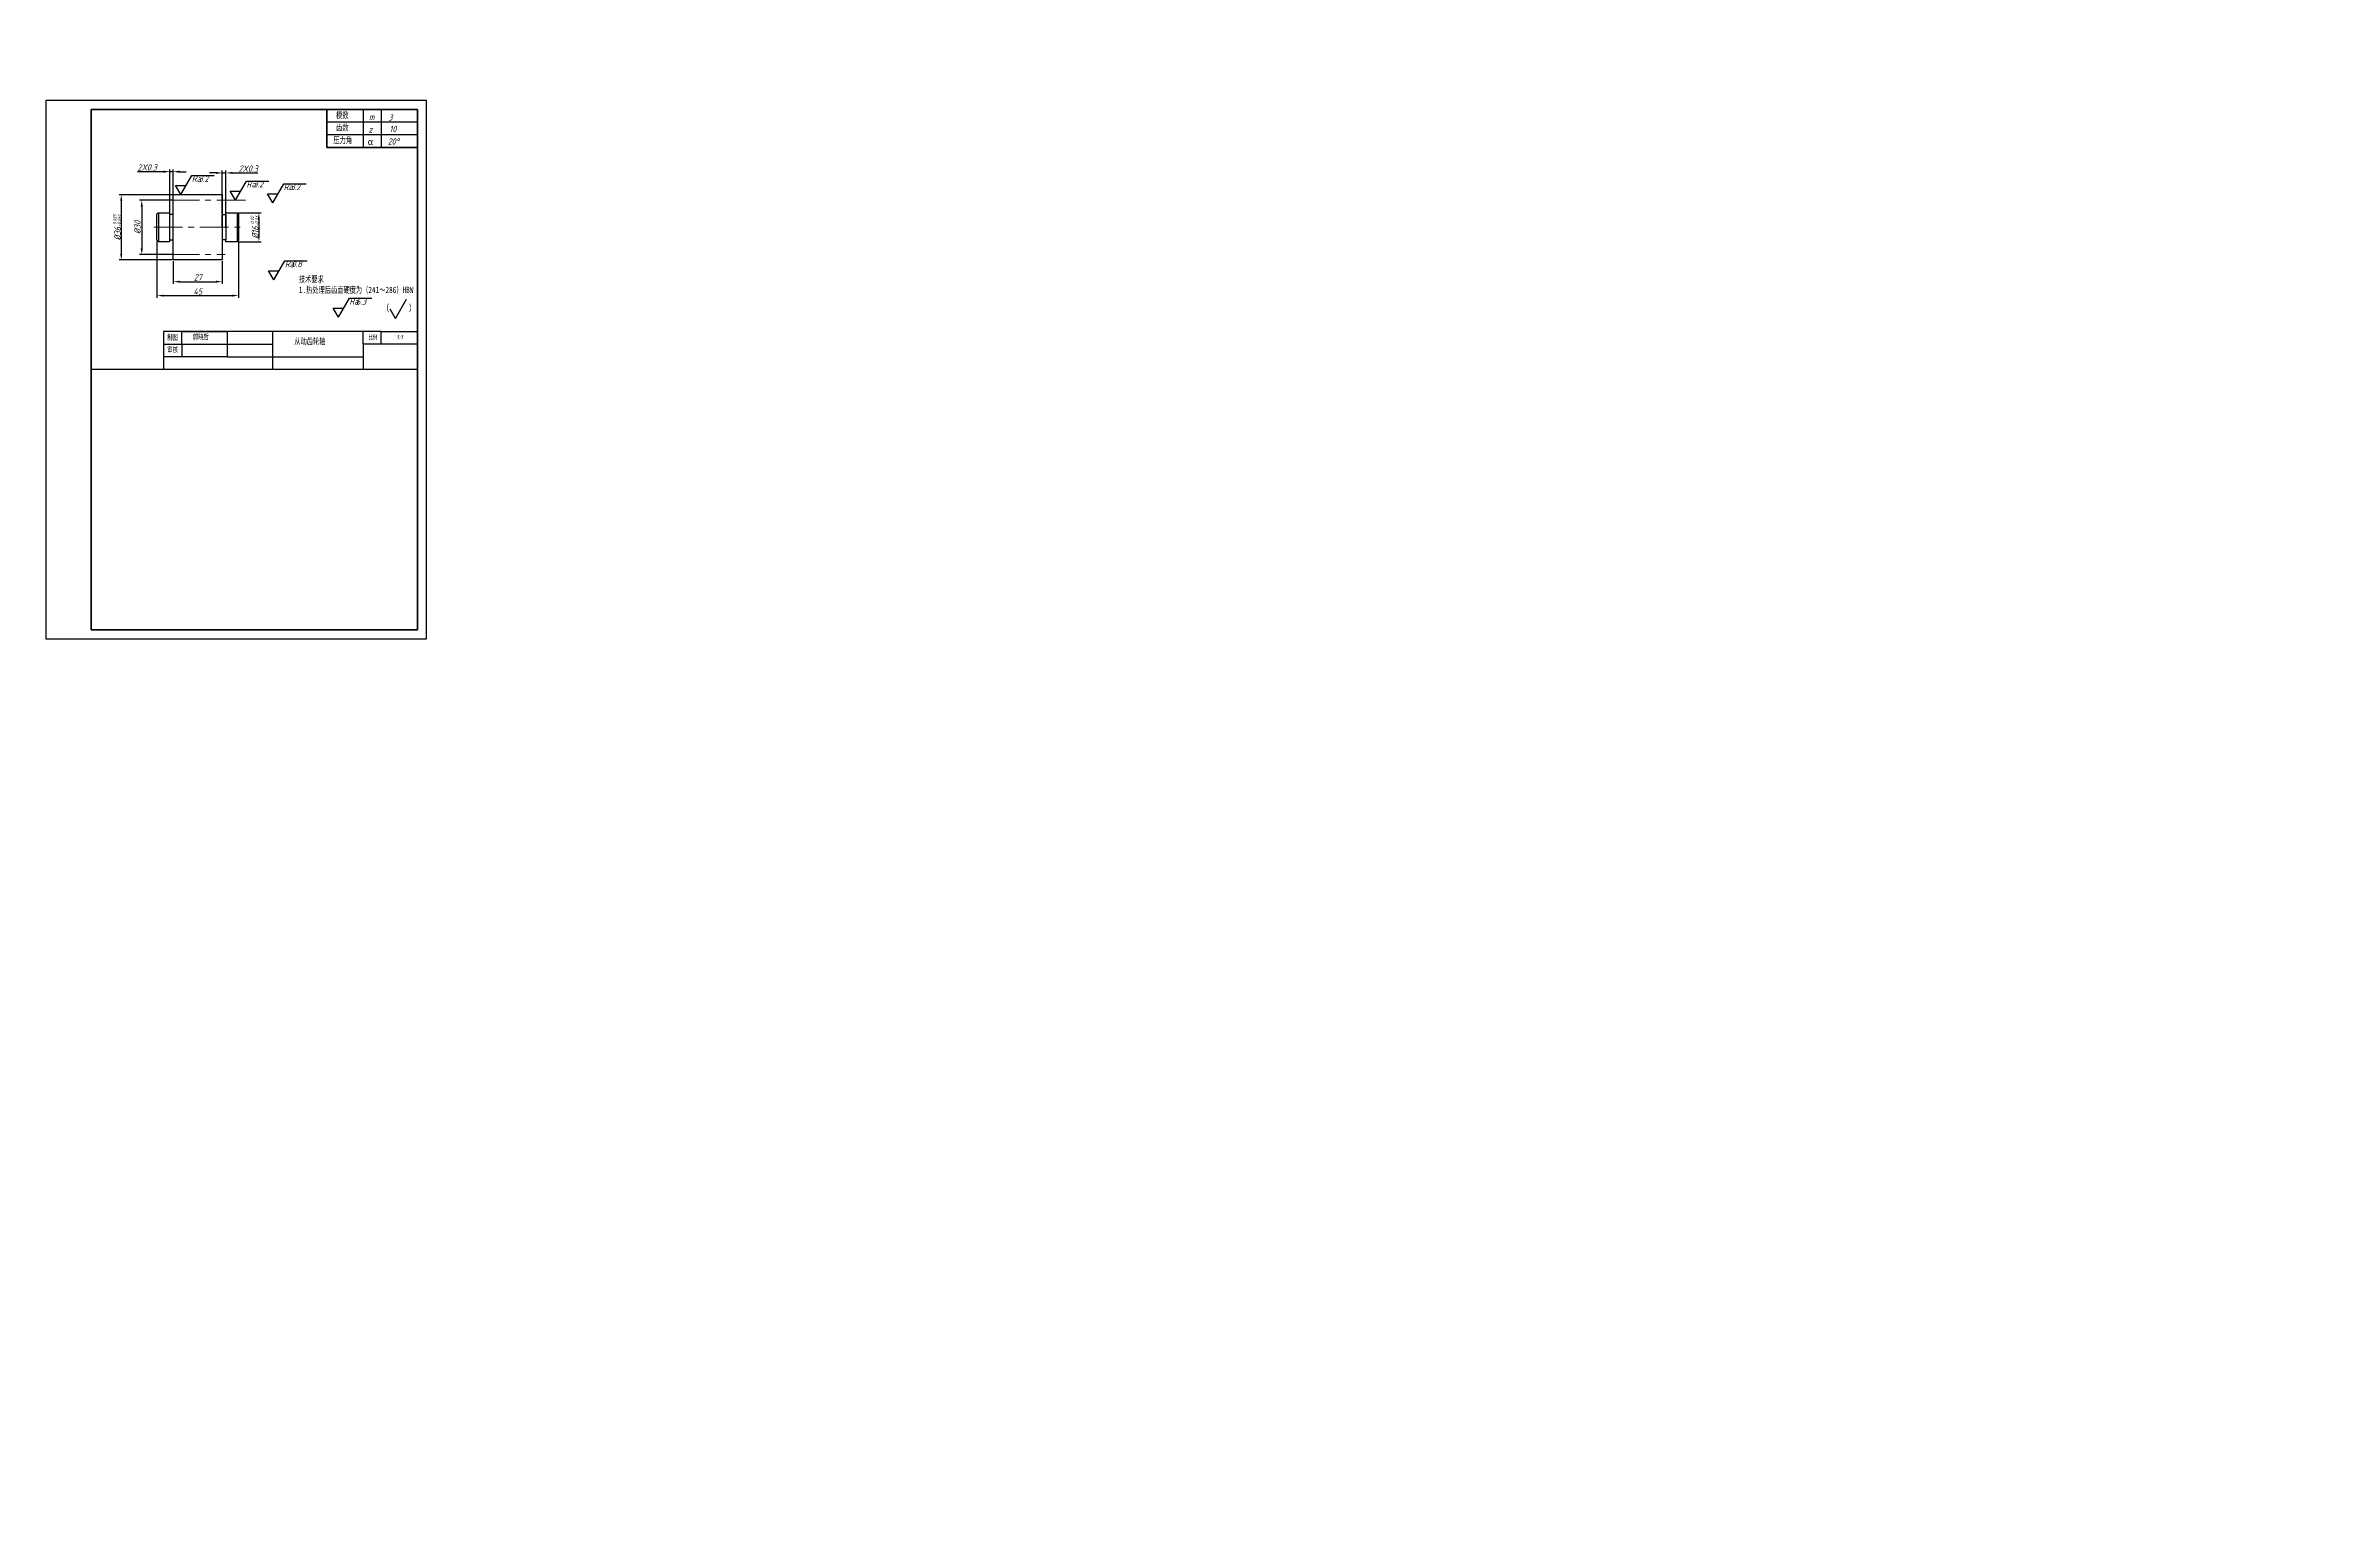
# Model space of a CAD drawing. Header units: millimetres. Extents: x -2889 to 8174, y 2447 to 8478.
# Drawn here: x 3127 to 4389, y 3251 to 4056 of the extents above; entities that cross this region are included whole.
import ezdxf

# ---------------------------------------------------------------- set-up
doc = ezdxf.new("R2010")
doc.units = ezdxf.units.MM
doc.linetypes.add('CENTER', pattern=[50.8, 31.75, -6.35, 6.35, -6.35])
for name, color, linetype, lineweight in [('粗', 7, 'Continuous', 30), ('粗实线', 7, 'Continuous', 40), ('细点画线', 255, 'CENTER', 5)]:
    doc.layers.add(name, color=color, linetype=linetype, lineweight=lineweight)
doc.layers.add('细实线', color=255, linetype='Continuous')
doc.styles.get("Standard").update_dxf_attribs({"font": 'arial.ttf'})
doc.styles.add('字母和数字', font='gbeitc.shx')
doc.styles.add('数字与字母', font='gbeitc.shx')
doc.styles.add('汉字', font='simfang.ttf', dxfattribs={"width": 0.7})
doc.dimstyles.new('721', dxfattribs={"dimtxt": 3.5, "dimasz": 3.5, "dimexe": 1.25, "dimexo": 0.625, "dimtad": 1, "dimtoh": 1, "dimdsep": 46, "dimtxsty": '数字与字母', "dimcen": 2.5, "dimadec": 0, "dimazin": 0, "dimtfac": 1, "dimtmove": 0, "dimatfit": 3, "dimfxl": 1, "dimlwd": 25, "dimlwe": 25, "dimarcsym": 0})
doc.dimstyles.new('721$0', dxfattribs={"dimtxt": 3.5, "dimasz": 3.5, "dimexe": 1.25, "dimexo": 0.625, "dimtad": 1, "dimtoh": 1, "dimdsep": 46, "dimtxsty": '数字与字母', "dimcen": 2.5, "dimadec": 0, "dimazin": 0, "dimtfac": 1, "dimtmove": 0, "dimatfit": 3, "dimfxl": 1, "dimlwd": 25, "dimlwe": 25, "dimarcsym": 0})
doc.dimstyles.new('AM_ISO$2', dxfattribs={"dimtxt": 3.5, "dimasz": 3.5, "dimexe": 1, "dimexo": 1, "dimgap": 1.5, "dimtad": 1, "dimdsep": 46, "dimtxsty": 'Standard', "dimcen": 0, "dimclrd": 256, "dimclre": 256, "dimclrt": 2, "dimadec": 0, "dimazin": 2, "dimtp": 0.1, "dimtm": 0.1, "dimtfac": 0.71, "dimtdec": 3, "dimtmove": 0, "dimatfit": 3, "dimfxl": 1, "dimlwd": -1, "dimlwe": -1, "dimarcsym": 1})

# ---------------------------------------------------------------- blocks, each defined once
blk = doc.blocks.new('*D89')
at = {"layer": 'Defpoints', "color": 0, "transparency": 16777216}
for p in [(3197.5, 3973.6), (3168.8, 3937.6), (3197.5, 3937.6)]:
    blk.add_point(p, dxfattribs=at)
at = {"layer": '细实线', "color": 0, "lineweight": 25, "transparency": 16777216}
for p, q in [((3196.8, 3973.6), (3167.6, 3973.6)), ((3168.8, 3970.1), (3168.8, 3941.1)), ((3196.8, 3937.6), (3167.6, 3937.6))]:
    blk.add_line(p, q, dxfattribs=at)
at = {"layer": '细实线', "color": 0, "transparency": 16777216}
for points in [[(3168.2, 3970.1), (3169.4, 3970.1), (3168.8, 3973.6)], [(3168.2, 3941.1), (3169.4, 3941.1), (3168.8, 3937.6)]]:
    blk.add_solid(points, dxfattribs=at)
at = {"layer": '细实线', "color": 0, "transparency": 16777216, "insert": (3166.4, 3955.6), "char_height": 3.5, "attachment_point": 5, "rotation": 90, "style": '数字与字母'}
blk.add_mtext('%%C36{\\H1.75;\\S-0.025^ -0.041;}', dxfattribs=at)
blk = doc.blocks.new('*D90')
at = {"layer": 'Defpoints', "color": 0, "transparency": 16777216}
for p in [(3197.5, 3970.6), (3180.1, 3940.6), (3197.5, 3940.6)]:
    blk.add_point(p, dxfattribs=at)
at = {"layer": '细实线', "color": 0, "lineweight": 25, "transparency": 16777216}
for p, q in [((3196.8, 3970.6), (3178.8, 3970.6)), ((3180.1, 3967.1), (3180.1, 3944.1)), ((3196.8, 3940.6), (3178.8, 3940.6))]:
    blk.add_line(p, q, dxfattribs=at)
at = {"layer": '细实线', "color": 0, "transparency": 16777216}
for points in [[(3179.5, 3967.1), (3180.7, 3967.1), (3180.1, 3970.6)], [(3179.5, 3944.1), (3180.7, 3944.1), (3180.1, 3940.6)]]:
    blk.add_solid(points, dxfattribs=at)
at = {"layer": '细实线', "color": 0, "transparency": 16777216, "insert": (3177.7, 3955.6), "char_height": 3.5, "attachment_point": 5, "rotation": 90, "style": '数字与字母'}
blk.add_mtext('%%C30', dxfattribs=at)
blk = doc.blocks.new('*D91')
at = {"layer": 'Defpoints', "color": 0, "transparency": 16777216}
for p in [(3188.5, 3948.4), (3233.5, 3948.4), (3233.5, 3918)]:
    blk.add_point(p, dxfattribs=at)
at = {"layer": '细实线', "color": 0, "lineweight": 25, "transparency": 16777216}
for p, q in [((3188.5, 3947.8), (3188.5, 3916.7)), ((3233.5, 3947.8), (3233.5, 3916.7)), ((3192, 3918), (3230, 3918))]:
    blk.add_line(p, q, dxfattribs=at)
at = {"layer": '细实线', "color": 0, "transparency": 16777216}
for points in [[(3192, 3918.5), (3192, 3917.4), (3188.5, 3918)], [(3230, 3918.5), (3230, 3917.4), (3233.5, 3918)]]:
    blk.add_solid(points, dxfattribs=at)
at = {"layer": '细实线', "color": 0, "transparency": 16777216, "insert": (3211, 3920.3), "char_height": 3.5, "attachment_point": 5, "style": '数字与字母'}
blk.add_mtext('45', dxfattribs=at)
blk = doc.blocks.new('*D92')
at = {"layer": 'Defpoints', "color": 0, "transparency": 16777216}
for p in [(3197.5, 3937.6), (3224.5, 3937.6), (3224.5, 3925.6)]:
    blk.add_point(p, dxfattribs=at)
at = {"layer": '细实线', "color": 0, "lineweight": 25, "transparency": 16777216}
for p, q in [((3197.5, 3937), (3197.5, 3924.4)), ((3224.5, 3937), (3224.5, 3924.4)), ((3201, 3925.6), (3221, 3925.6))]:
    blk.add_line(p, q, dxfattribs=at)
at = {"layer": '细实线', "color": 0, "transparency": 16777216}
for points in [[(3201, 3926.2), (3201, 3925.1), (3197.5, 3925.6)], [(3221, 3926.2), (3221, 3925.1), (3224.5, 3925.6)]]:
    blk.add_solid(points, dxfattribs=at)
at = {"layer": '细实线', "color": 0, "transparency": 16777216, "insert": (3211, 3928), "char_height": 3.5, "attachment_point": 5, "style": '数字与字母'}
blk.add_mtext('27', dxfattribs=at)
blk = doc.blocks.new('*D93')
at = {"layer": 'Defpoints', "color": 0, "transparency": 16777216}
for p in [(3226.5, 3985.6), (3224.5, 3962.6), (3226.5, 3962.6)]:
    blk.add_point(p, dxfattribs=at)
at = {"layer": '细实线', "color": 0, "lineweight": 25, "transparency": 16777216}
for p, q in [((3221, 3985.6), (3217.5, 3985.6)), ((3224.5, 3963.3), (3224.5, 3986.9)), ((3224.5, 3985.6), (3226.5, 3985.6)), ((3226.5, 3963.3), (3226.5, 3986.9)), ((3230, 3985.6), (3244.1, 3985.6))]:
    blk.add_line(p, q, dxfattribs=at)
at = {"layer": '细实线', "color": 0, "transparency": 16777216}
for points in [[(3221, 3986.2), (3221, 3985.1), (3224.5, 3985.6)], [(3230, 3986.2), (3230, 3985.1), (3226.5, 3985.6)]]:
    blk.add_solid(points, dxfattribs=at)
at = {"layer": '细实线', "color": 0, "transparency": 16777216, "insert": (3238.8, 3988), "char_height": 3.5, "attachment_point": 5, "style": '数字与字母'}
blk.add_mtext('2X0.3', dxfattribs=at)
blk = doc.blocks.new('*D94')
at = {"layer": 'Defpoints', "color": 0, "transparency": 16777216}
for p in [(3197.5, 3986.3), (3195.5, 3962.6), (3197.5, 3962.6)]:
    blk.add_point(p, dxfattribs=at)
at = {"layer": '细实线', "color": 0, "lineweight": 25, "transparency": 16777216}
for p, q in [((3195.5, 3963.3), (3195.5, 3987.6)), ((3197.5, 3963.3), (3197.5, 3987.6)), ((3192, 3986.3), (3177.8, 3986.3)), ((3197.5, 3986.3), (3195.5, 3986.3)), ((3201, 3986.3), (3204.5, 3986.3))]:
    blk.add_line(p, q, dxfattribs=at)
at = {"layer": '细实线', "color": 0, "transparency": 16777216}
for points in [[(3192, 3986.9), (3192, 3985.7), (3195.5, 3986.3)], [(3201, 3986.9), (3201, 3985.7), (3197.5, 3986.3)]]:
    blk.add_solid(points, dxfattribs=at)
at = {"layer": '细实线', "color": 0, "transparency": 16777216, "insert": (3183.1, 3988.7), "char_height": 3.5, "attachment_point": 5, "style": '数字与字母'}
blk.add_mtext('2X0.3', dxfattribs=at)
blk = doc.blocks.new('*D95')
at = {"layer": 'Defpoints', "color": 0, "transparency": 16777216}
for p in [(3232.7, 3963.6), (3232.7, 3947.6), (3244.7, 3947.6)]:
    blk.add_point(p, dxfattribs=at)
at = {"layer": '细实线', "color": 0, "lineweight": 25, "transparency": 16777216}
for p, q in [((3233.3, 3963.6), (3245.9, 3963.6)), ((3244.7, 3960.1), (3244.7, 3951.1)), ((3233.3, 3947.6), (3245.9, 3947.6))]:
    blk.add_line(p, q, dxfattribs=at)
at = {"layer": '细实线', "color": 0, "transparency": 16777216}
for points in [[(3244.1, 3960.1), (3245.2, 3960.1), (3244.7, 3963.6)], [(3244.1, 3951.1), (3245.2, 3951.1), (3244.7, 3947.6)]]:
    blk.add_solid(points, dxfattribs=at)
at = {"layer": '细实线', "color": 0, "transparency": 16777216, "insert": (3242.3, 3955.6), "char_height": 3.5, "attachment_point": 5, "rotation": 90, "style": '数字与字母'}
blk.add_mtext('%%C16{\\H1.75;\\S-0.02^ -0.03;}', dxfattribs=at)
blk = doc.blocks.new('粗糙度')
at = {"layer": '细实线'}
for p, q in [((0, 0), (-2.9, 5)), ((-2.9, 5), (3, 5)), ((0, 0), (6.1, 10.5)), ((6.1, 10.5), (18.4, 10.5))]:
    blk.add_line(p, q, dxfattribs=at)
at = {"style": '数字与字母'}
blk.add_attdef('1', (9.8, 7), '', height=3.5, dxfattribs=at)
at = {"layer": '细实线', "insert": (6.1, 10.5), "char_height": 3.5, "attachment_point": 1, "style": '数字与字母'}
blk.add_mtext_dynamic_manual_height_columns('Ra', width=3.697, gutter_width=12.5, heights=[0], dxfattribs=at)
blk = doc.blocks.new('对勾')
at = {"layer": '细实线'}
for q in [(-2.9, 5), (6.1, 10.5)]:
    blk.add_line((0, 0), q, dxfattribs=at)
blk = doc.blocks.new('*D139')
at = {"layer": 'Defpoints', "color": 0, "transparency": 16777216}
for p in [(3642.9, 7736.6), (3642.9, 7736.6), (3708.9, 7736.6), (3668.7, 7721.7), (3642.9, 7630.6)]:
    blk.add_point(p, dxfattribs=at)
at = {"layer": '细实线', "color": 0, "lineweight": 25, "transparency": 16777216}
blk.add_arc((3642.9, 7736.6), 29.8, 276.7401, 353.2599, dxfattribs=at)
at = {"layer": '细实线', "color": 0, "transparency": 16777216}
for points in [[(3671.9, 7733.1), (3673, 7733), (3672.7, 7736.6)], [(3646.4, 7706.4), (3646.4, 7707.6), (3642.9, 7706.8)]]:
    blk.add_solid(points, dxfattribs=at)
blk = doc.blocks.new('*D144')
at = {"layer": 'Defpoints', "color": 0, "transparency": 16777216}
for p in [(3548.3, 7791.2), (3552.5, 7796), (3555.6, 7797.1), (3573.1, 7773.1), (3642.9, 7736.6)]:
    blk.add_point(p, dxfattribs=at)
at = {"layer": '细实线', "linetype": 'ByBlock', "transparency": 16777216}
blk.add_line((3555, 7798), (3554.4, 7798.8), dxfattribs=at)
blk.add_arc((3568.4, 7779.6), 22.8, 134.9452, 141.2069, dxfattribs=at)
at = {"layer": '细实线', "transparency": 16777216}
for points in [[(3551.9, 7796.2), (3552.7, 7795.3), (3555, 7798)], [(3551.1, 7793.5), (3550.1, 7794.2), (3548.6, 7791)]]:
    blk.add_solid(points, dxfattribs=at)

msp = doc.modelspace()

# ---------------------------------------------------------------- linework, layer by layer
at = {"color": 0}
for p, q in [((3192.182, 3891.116), (3202.182, 3891.116)), ((3202.182, 3891.116), (3202.182, 3898.116)), ((3202.182, 3891.116), (3227.182, 3891.116)), ((3202.182, 3891.116), (3202.182, 3884.116)), ((3227.182, 3898.116), (3227.182, 3884.116)), ((3227.182, 3891.116), (3252.182, 3891.116)), ((3252.182, 3898.116), (3252.182, 3877.116)), ((3302.182, 3891.116), (3302.182, 3898.116)), ((3312.182, 3891.116), (3302.182, 3891.116)), ((3302.182, 3891.116), (3302.182, 3877.116)), ((3312.182, 3891.116), (3312.182, 3898.116)), ((3332.182, 3891.116), (3312.182, 3891.116)), ((3227.182, 3884.116), (3192.182, 3884.116)), ((3227.182, 3884.116), (3252.182, 3884.116)), ((3252.182, 3884.116), (3302.182, 3884.116))]:
    msp.add_line(p, q, dxfattribs=at)
at = {"layer": '粗', "color": 0}
for p, q in [((3189.266, 3963.647), (3188.466, 3962.847)), ((3188.466, 3948.447), (3188.466, 3962.847)), ((3189.266, 3963.647), (3195.466, 3963.647)), ((3189.266, 3963.647), (3189.266, 3947.647)), ((3195.466, 3963.647), (3195.466, 3962.647)), ((3197.466, 3962.647), (3195.466, 3962.647)), ((3195.466, 3962.647), (3195.466, 3948.647)), ((3197.466, 3955.647), (3197.466, 3973.647)), ((3197.466, 3973.647), (3224.466, 3973.647)), ((3224.466, 3973.647), (3224.466, 3937.647)), ((3224.466, 3955.647), (3224.466, 3962.647)), ((3224.466, 3962.647), (3226.466, 3962.647)), ((3226.466, 3955.647), (3226.466, 3963.647)), ((3226.466, 3963.647), (3232.666, 3963.647)), ((3226.466, 3962.647), (3226.466, 3948.647)), ((3232.666, 3963.647), (3233.466, 3962.847)), ((3232.666, 3963.647), (3232.666, 3947.647)), ((3233.466, 3962.847), (3233.466, 3948.447)), ((3197.466, 3937.647), (3197.466, 3955.647)), ((3188.466, 3948.447), (3189.266, 3947.647)), ((3195.466, 3947.647), (3189.266, 3947.647)), ((3195.466, 3948.647), (3197.466, 3948.647)), ((3195.466, 3948.647), (3195.466, 3947.647)), ((3224.466, 3937.647), (3197.466, 3937.647)), ((3226.466, 3948.647), (3224.466, 3948.647)), ((3226.466, 3947.647), (3226.466, 3948.647)), ((3232.666, 3947.647), (3226.466, 3947.647)), ((3233.466, 3948.447), (3232.666, 3947.647)), ((3312.182, 3898.116), (3192.182, 3898.116)), ((3192.182, 3898.116), (3192.182, 3877.116)), ((3202.182, 3898.116), (3227.182, 3898.116)), ((3312.182, 3898.116), (3332.182, 3898.116))]:
    msp.add_line(p, q, dxfattribs=at)
at = {"layer": '粗实线'}
for p, q in [((3332.182, 4020.616), (3152.182, 4020.616)), ((3152.182, 4020.616), (3152.182, 3733.616)), ((3282.182, 4020.616), (3282.182, 3999.616)), ((3332.182, 3733.616), (3332.182, 4020.616)), ((3332.182, 3999.616), (3282.182, 3999.616)), ((3152.182, 3733.616), (3332.182, 3733.616))]:
    msp.add_line(p, q, dxfattribs=at)
at = {"layer": '细实线'}
for p, q in [((3337.182, 4025.616), (3127.182, 4025.616)), ((3127.182, 4025.616), (3127.182, 3728.616)), ((3337.182, 3728.616), (3337.182, 4025.616)), ((3332.182, 4013.616), (3282.182, 4013.616)), ((3302.182, 4020.616), (3302.182, 3999.616)), ((3312.182, 4020.616), (3312.182, 3999.616)), ((3332.182, 4006.616), (3282.182, 4006.616)), ((3332.182, 3877.116), (3152.182, 3877.116)), ((3127.182, 3728.616), (3337.182, 3728.616))]:
    msp.add_line(p, q, dxfattribs=at)
at = {"layer": '细点画线', "color": 0, "lineweight": 5, "ltscale": 0.5}
for p, q in [((3196.008, 3970.643), (3238.649, 3970.643)), ((3186.711, 3955.647), (3234.418, 3955.647)), ((3196.008, 3940.641), (3226.063, 3940.641))]:
    msp.add_line(p, q, dxfattribs=at)

# ---------------------------------------------------------------- block references
at = {"layer": '细实线', "color": 0}
for p, values in [((3201.615, 3973.647), {'1': '3.2'}), ((3231.809, 3970.643), {'1': '3.2'}), ((3252.291, 3969.153), {'1': '3.2'}), ((3252.905, 3926.625), {'1': '0.8'}), ((3288.502, 3906), {'1': '6.3'})]:
    msp.add_blockref('粗糙度', p, dxfattribs=at).add_auto_attribs(values)
at = {"layer": '细实线'}
msp.add_blockref('对勾', (3319.97, 3905.412), dxfattribs=at)

# ---------------------------------------------------------------- texts
at = {"color": 0, "attachment_point": 1, "style": '汉字'}
for s, width, gutter_width, heights, insert, char_height in [('{\\fSimSun|b0|i0|c134|p2;审核}', 10, 50, [3.975], (3194.168, 3889.648), 3), ('{\\fSimSun|b0|i0|c134|p2;郭晓哲}', 29.09305, 0, [19.309], (3208.302, 3896.645), 3), ('{\\fSimSun|b0|i0|c134|p2;比例}', 7.47777, 12.5, [0], (3305.107, 3896.242), 2.5)]:
    msp.add_mtext_dynamic_manual_height_columns(s, width=width, gutter_width=gutter_width, heights=heights, dxfattribs=dict(at, insert=insert, char_height=char_height))
at = {"layer": '粗实线', "insert": (3264.203, 3894.577), "char_height": 3.5, "attachment_point": 1, "style": '汉字'}
msp.add_mtext_dynamic_manual_height_columns('从动齿轮轴', width=25.67295, gutter_width=17.5, heights=[0], dxfattribs=at)
at = {"layer": '细实线', "char_height": 3.5, "attachment_point": 1}
for s, width, insert, style in [('模数', 10.54841, (3287.227, 4019.22), '汉字'), ('齿数', 7.2367, (3287.227, 4012.396), '汉字'), ('m', 6.25546, (3305.361, 4018.196), '数字与字母'), ('3', 10.67107, (3316.052, 4017.995), '数字与字母'), ('压力角', 12.14295, (3285.755, 4005.392), '汉字'), ('{\\fSimSun|b0|i0|c134|p2;α}', 5.64218, (3304.644, 4004.622), '数字与字母'), ('z', 4.78359, (3305.135, 4011.286), '数字与字母'), ('20%%D', 11.1617, (3315.684, 4004.737), '数字与字母'), ('10', 10.18045, (3316.665, 4011.649), '数字与字母'), ('\\pxi-3,l4,t4;(^I )', 18.59458, (3311.204, 3913.241), '汉字')]:
    msp.add_mtext_dynamic_manual_height_columns(s, width=width, gutter_width=17.5, heights=[0], dxfattribs=dict(at, insert=insert, style=style))
at = {"layer": '细实线', "color": 0, "attachment_point": 1}
for s, width, gutter_width, heights, insert, char_height, style in [('技术要求\\P1.热处理后齿面硬度为（241～286）HBW', 65.90915, 17.5, [0], (3266.74, 3928.702), 3.5, '汉字'), ('制图', 11.36184, 1.558, [6.746], (3194.168, 3896.457), 3, '汉字'), ('1:1', 0.01562, 12.5, [0], (3320.48, 3896.275), 2.5, '字母和数字')]:
    msp.add_mtext_dynamic_manual_height_columns(s, width=width, gutter_width=gutter_width, heights=heights, dxfattribs=dict(at, insert=insert, char_height=char_height, style=style))

# ---------------------------------------------------------------- dimensions: what is measured, and where the dimension line sits
at = {"layer": '细实线', "color": 0}
for base, line1, line2, dimstyle, override, picture, middle in [((3552.532, 7795.97), ((3642.897, 7736.577), (3548.262, 7791.215)), ((3573.138, 7773.117), (3555.585, 7797.143)), 'AM_ISO$2', {"dimpost": ''}, '*D144', (8174.055, 2565.63)), ((3668.678, 7721.692), ((3642.897, 7736.577), (3642.897, 7630.577)), ((3642.897, 7736.577), (3708.897, 7736.577)), '721', {"dimtol": 0, "dimlim": 0, "dimtp": 0.1, "dimtm": 0.1, "dimtfac": 0.71, "dimtdec": 3, "dimtolj": 0, "dimtzin": 8}, '*D139', (8054.208, 2865.914))]:
    dim = msp.add_angular_dim_2l(base=base, line1=line1, line2=line2, text=' ', dimstyle=dimstyle, override=override, dxfattribs=at)
    dim.commit()
    dim.dimension.update_dxf_attribs({"geometry": picture, "text_midpoint": middle})
at = {"layer": '细实线'}
for base, p1, p2, angle, override, picture, middle in [((3197.466, 3986.312), (3195.466, 3962.647), (3197.466, 3962.647), 0, {"dimpost": 'X0.3'}, '*D94', (3183.138, 3986.312)), ((3168.821, 3937.647), (3197.466, 3973.647), (3197.466, 3937.647), 270, {"dimpost": '%%C<>', "dimtol": 1, "dimtp": -0.025, "dimtm": 0.041, "dimtfac": 0.5, "dimtdec": 3, "dimtzin": 0}, '*D89', (3168.821, 3955.647)), ((3180.085, 3940.641), (3197.466, 3970.643), (3197.466, 3940.641), 270, {"dimpost": '%%C<>'}, '*D90', (3180.085, 3955.642))]:
    dim = msp.add_linear_dim(base=base, p1=p1, p2=p2, angle=angle, dimstyle='721$0', override=override, dxfattribs=at)
    dim.commit()
    dim.dimension.update_dxf_attribs({"geometry": picture, "text_midpoint": middle, "dimtype": 161})
for p1, p2, distance, override, picture, middle in [((3224.466, 3962.647), (3226.466, 3962.647), 23, {"dimpost": 'X0.3'}, '*D93', (3238.794, 3988.022)), ((3232.666, 3963.647), (3232.666, 3947.647), 12, {"dimgap": 0.625, "dimpost": '%%C<>', "dimtol": 1, "dimlim": 0, "dimtp": -0.02, "dimtm": 0.033, "dimtfac": 0.5, "dimtzin": 0}, '*D95', (3242.291, 3955.647))]:
    dim = msp.add_aligned_dim(p1=p1, p2=p2, distance=distance, dimstyle='721$0', override=override, dxfattribs=at)
    dim.commit()
    dim.dimension.update_dxf_attribs({"geometry": picture, "text_midpoint": middle})
dim = msp.add_aligned_dim(p1=(3188.466, 3948.447), p2=(3233.466, 3948.447), distance=-30.484, dimstyle='721$0', dxfattribs=at)
dim.commit()
dim.dimension.update_dxf_attribs({"geometry": '*D91', "text_midpoint": (3210.966, 3920.338)})
dim = msp.add_aligned_dim(p1=(3197.466, 3937.647), p2=(3224.466, 3937.647), distance=-12, text='27', dimstyle='721$0', override={"dimpost": ''}, dxfattribs=at)
dim.commit()
dim.dimension.update_dxf_attribs({"geometry": '*D92', "text_midpoint": (3210.966, 3928.022)})

doc.saveas('drawing.dxf')
